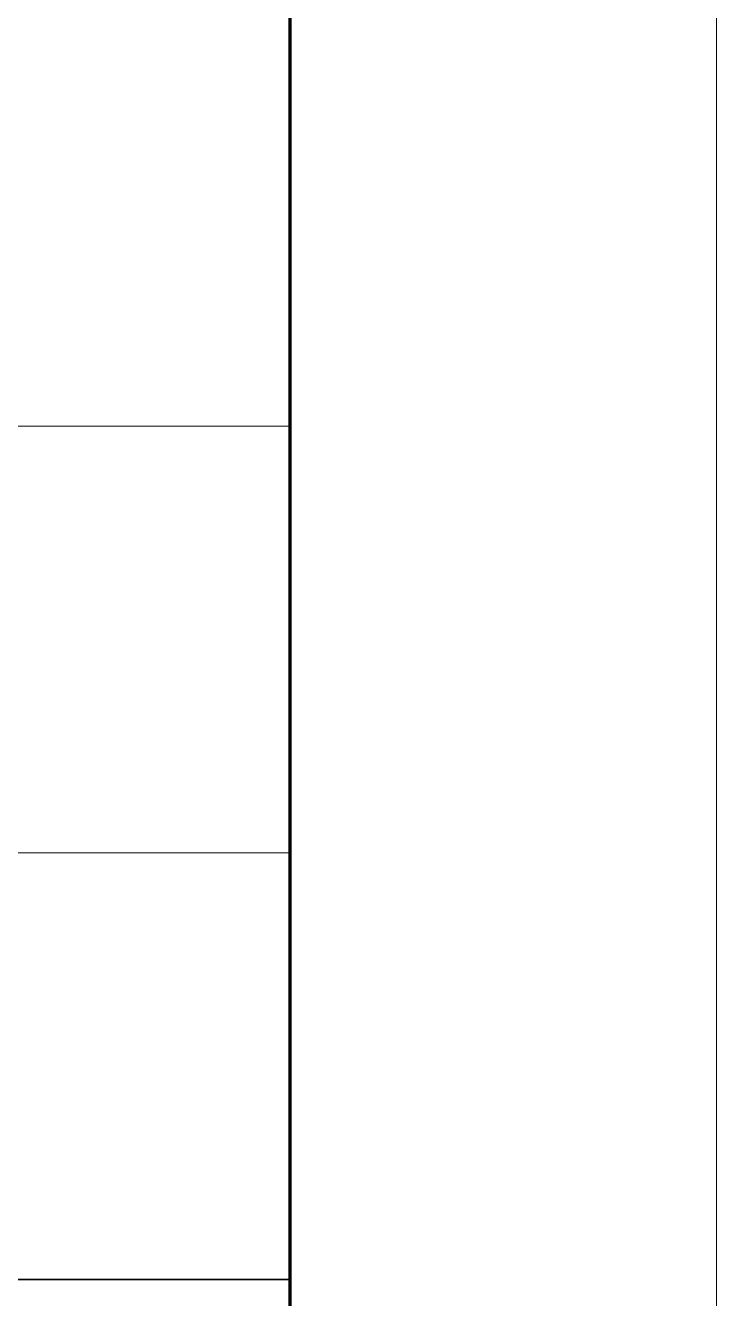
# Model space of a CAD drawing. Extents: x 3968514 to 5230306, y -516551 to -228246.
# Drawn here: x 4288267 to 4289888, y -351498 to -348514 of the extents above; entities that cross this region are included whole.
import ezdxf

# ---------------------------------------------------------------- set-up
doc = ezdxf.new("R2010")
doc.units = 0
doc.header["$LTSCALE"] = 1000
doc.header["$MEASUREMENT"] = 0
doc.layers.add('FRAME', color=3, linetype='Continuous', lineweight=18)

# ---------------------------------------------------------------- blocks, each defined once
blk = doc.blocks.new('A$C71DC5AAA')
at = {"layer": 'FRAME', "lineweight": 18}
for p, q in [((68386.6, -37318), (68386.6, 4682)), ((67386.6, -27218), (60386.6, -27218)), ((67386.6, -28218), (60386.6, -28218))]:
    blk.add_line(p, q, dxfattribs=at)
at = {"layer": 'FRAME', "lineweight": 100}
blk.add_line((67386.6, -36318), (67386.6, 3682), dxfattribs=at)
at = {"layer": 'FRAME', "lineweight": 35}
blk.add_line((67386.6, -29218), (60386.6, -29218), dxfattribs=at)

msp = doc.modelspace()

# ---------------------------------------------------------------- block references
msp.add_blockref('A$C71DC5AAA', (4221501.14768, -322235.3247))

doc.saveas('drawing.dxf')
